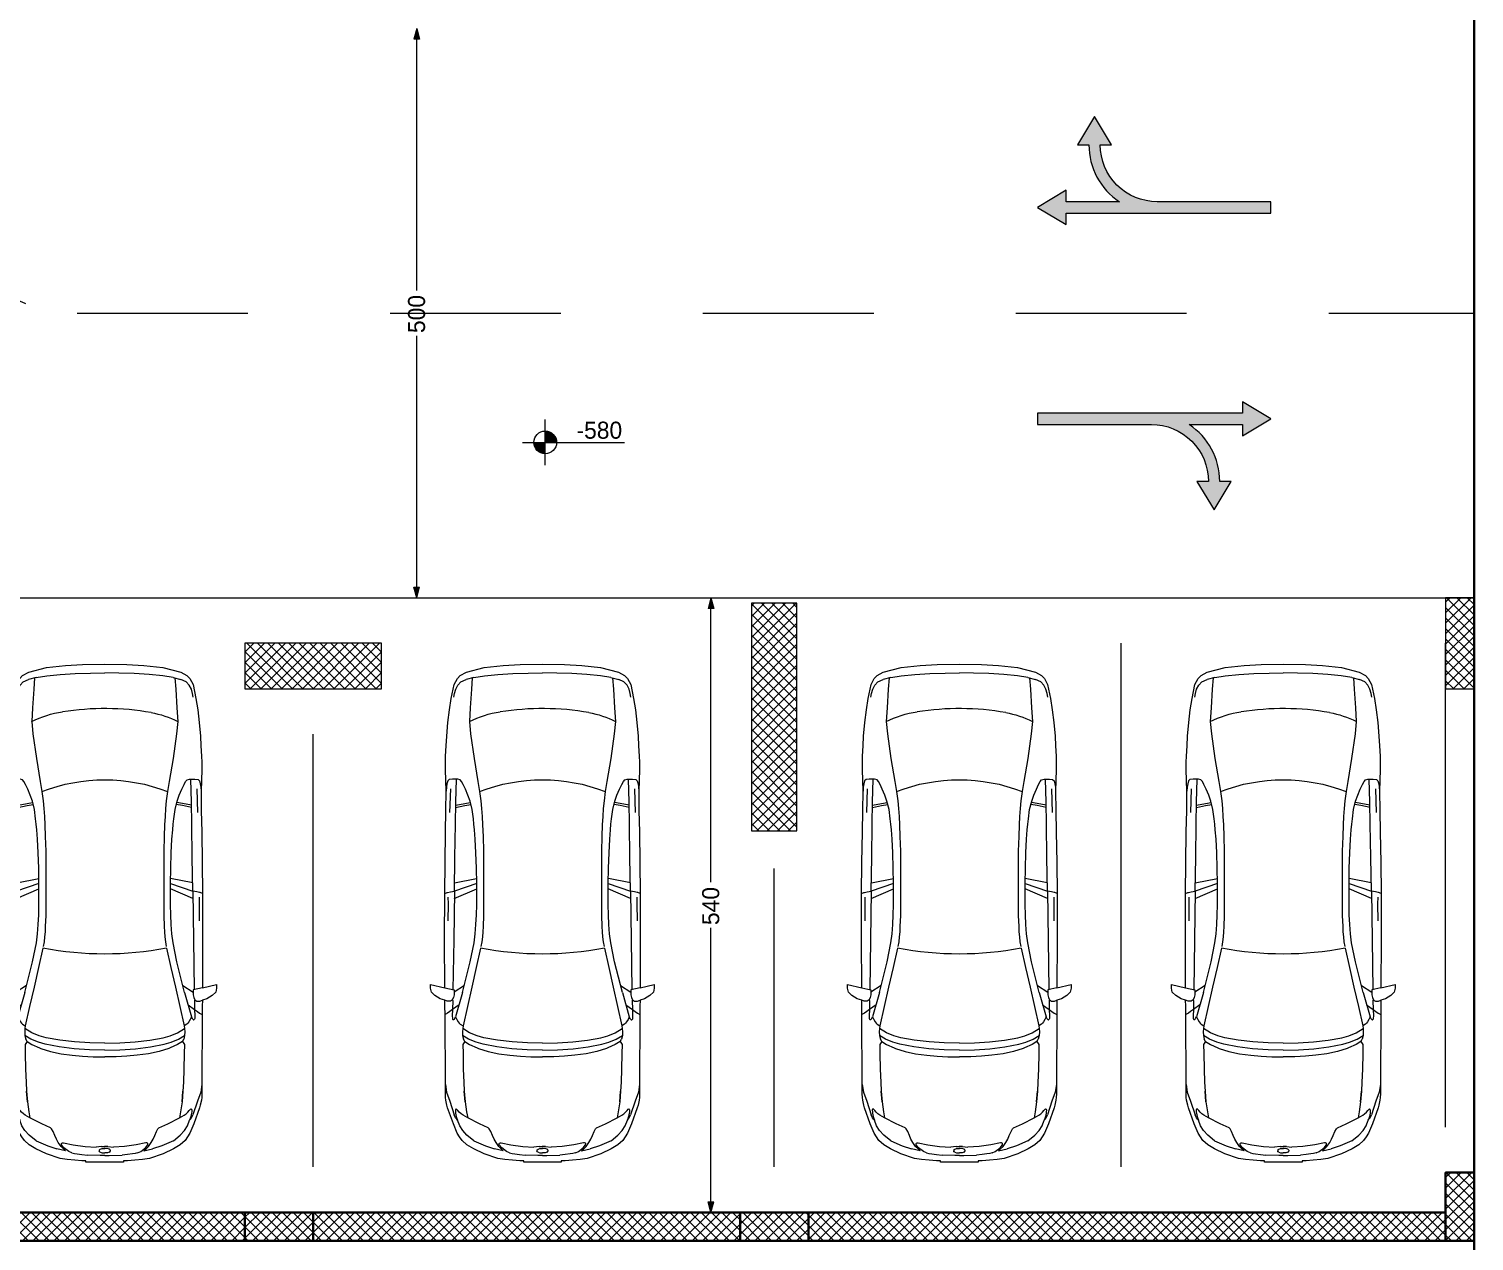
# Model space of a CAD drawing. Header units: millimetres. Extents: x 635850 to 824661, y -5878409 to -5774454.
# Drawn here: x 700891 to 713590, y -5860919 to -5850267 of the extents above; entities that cross this region are included whole.
import ezdxf

# ---------------------------------------------------------------- set-up
doc = ezdxf.new("R2010")
doc.units = ezdxf.units.MM
doc.header["$MEASUREMENT"] = 0
doc.linetypes.add('A - Long Dashed', pattern=[2750, 1500, -1250])
for name, color, linetype, lineweight in [('A - Ndertesa 4 - 2D Drafting_Pen_No__1', 7, 'Continuous', 13), ('A - Ndertesa 4 - Muret_Pen_No__22', 8, 'Continuous', 35), ('A - Ndertesa 4 - Pllaka meskatit_Pen_No__7', 7, 'Continuous', 35), ('A - Ndertesa 4 - Shtyllat_Pen_No__1', 7, 'Continuous', 13), ('A - Ndertesa 4 - Shtyllat_Pen_No__101', 252, 'Continuous', 13), ('A - Ndertesa 4 - Shtyllat_Pen_No__22', 8, 'Continuous', 35), ('Dimensioning - General_Pen_No__101', 252, 'Continuous', 13)]:
    doc.layers.add(name, color=color, linetype=linetype, lineweight=lineweight)
for name, color, linetype, lineweight, true_color in [('A - Ndertesa 4 - 2D Drafting_Pen_No__102', 7, 'Continuous', 13, 0xcccccc), ('A - Ndertesa 4 - 2D Drafting_Pen_No__249', 7, 'Continuous', 13, 0xe8e8e8), ('A - Ndertesa 4 - 2D Drafting_Pen_No__82', 7, 'Continuous', 20, 0xaaaaaa), ('A - Ndertesa 4 - Dimensionimi Bazik_Pen_No__102', 7, 'Continuous', 13, 0xcccccc), ('A - Ndertesa 4 - Dimensionimi Bazik_Pen_No__82', 7, 'Continuous', 20, 0xaaaaaa), ('A - Ndertesa 4 - Muret_Pen_No__82', 7, 'Continuous', 20, 0xaaaaaa), ('A - Ndertesa 4 - Veturat_Pen_No__102', 7, 'Continuous', 13, 0xcccccc), ('A - Ndertesa 4 - Vijat e Bodrumeve_Pen_No__82', 7, 'Continuous', 20, 0xaaaaaa)]:
    doc.layers.add(name, color=color, linetype=linetype, lineweight=lineweight, true_color=true_color)
for name, color, linetype in [('A - Ndertesa 4 - Dimensionimi Bazik', 7, 'Continuous'), ('A - Ndertesa 4 - Muret', 7, 'Continuous'), ('A - Ndertesa 4 - Pllaka meskatit', 7, 'Continuous'), ('A - Ndertesa 4 - Shtyllat', 7, 'Continuous'), ('Dimensioning - General', 7, 'Continuous')]:
    doc.layers.add(name, color=color, linetype=linetype)
doc.styles.add('GENERATED_STYLE_1', font='GOTHIC.TTF')
doc.dimstyles.new('GENERATED_STYLE__1', dxfattribs={"dimtxt": 150, "dimasz": 91.78744, "dimexe": 0.18, "dimexo": 0.0625, "dimgap": 0, "dimtad": 0, "dimdec": 0, "dimlfac": 0.1, "dimzin": 0, "dimdsep": 46, "dimtxsty": 'GENERATED_STYLE_1', "dimblk": 'ARROWHEAD_5', "dimblk1": 'ARROWHEAD_5', "dimblk2": 'ARROWHEAD_5', "dimcen": 0.09, "dimse1": 1, "dimse2": 1, "dimclrd": 256, "dimclre": 256, "dimclrt": 256, "dimadec": 0, "dimazin": 0, "dimtfac": 1, "dimtdec": 4, "dimtmove": 0, "dimatfit": 3, "dimfxl": 0, "dimtolj": 1, "dimtzin": 0, "dimarcsym": 0})
pattern_1 = [(45, (664183.82, -5827429.525), (-45.96194, 45.96194), []), (135, (664183.82, -5827429.525), (45.96194, 45.96194), [])]

# ---------------------------------------------------------------- blocks, each defined once
blk = doc.blocks.new('Slab_1', base_point=(672340, -5833507))
at = {"layer": 'A - Ndertesa 4 - Pllaka meskatit_Pen_No__7', "color": 7, "linetype": 'Continuous', "lineweight": 35, "flags": 128}
blk.add_lwpolyline([(672340, -5833507), (713590, -5830932), (713590, -5861017), (672340, -5861017)], close=True, dxfattribs=at)
blk = doc.blocks.new('Column_2', base_point=(707440, -5856315))
at = {"layer": 'A - Ndertesa 4 - Shtyllat_Pen_No__101', "linetype": 'Continuous', "lineweight": 13}
h = blk.add_hatch(dxfattribs=at)
h.set_pattern_fill('Concrete_Block', color=252, style=0, pattern_type=2)
h.set_pattern_definition(pattern_1)
h.paths.add_polyline_path([(707240, -5857315), (707640, -5857315), (707640, -5855315), (707240, -5855315)])
at = {"layer": 'A - Ndertesa 4 - Shtyllat_Pen_No__1', "color": 7, "linetype": 'Continuous', "lineweight": 13, "flags": 128}
blk.add_lwpolyline([(707240, -5857315), (707640, -5857315), (707640, -5855315), (707240, -5855315)], close=True, dxfattribs=at)
blk = doc.blocks.new('Column_18', base_point=(703389, -5855866))
at = {"layer": 'A - Ndertesa 4 - Shtyllat_Pen_No__101', "linetype": 'Continuous', "lineweight": 13}
h = blk.add_hatch(dxfattribs=at)
h.set_pattern_fill('Concrete_Block', color=252, style=0, pattern_type=2)
h.set_pattern_definition(pattern_1)
h.paths.add_polyline_path([(703989, -5856066), (703989, -5855666), (702789, -5855666), (702789, -5856066)])
at = {"layer": 'A - Ndertesa 4 - Shtyllat_Pen_No__1', "color": 7, "linetype": 'Continuous', "lineweight": 13, "flags": 128}
blk.add_lwpolyline([(703989, -5856066), (703989, -5855666), (702789, -5855666), (702789, -5856066)], close=True, dxfattribs=at)
blk = doc.blocks.new('Wall_138', base_point=(672340, -5860917))
at = {"layer": 'A - Ndertesa 4 - Muret_Pen_No__82', "linetype": 'Continuous', "lineweight": 20, "true_color": 0xaaaaaa}
h = blk.add_hatch(dxfattribs=at)
h.set_pattern_fill('Concrete_Block', color=253, style=0, pattern_type=2)
h.set_pattern_definition(pattern_1)
h.paths.add_polyline_path([(697339, -5860667), (697339, -5860917), (702789, -5860917), (702789, -5860667)])
h = blk.add_hatch(dxfattribs=at)
h.set_pattern_fill('Concrete_Block', color=253, style=0, pattern_type=2)
h.set_pattern_definition(pattern_1)
h.paths.add_polyline_path([(703389, -5860667), (703389, -5860917), (707140, -5860917), (707140, -5860667)])
h = blk.add_hatch(dxfattribs=at)
h.set_pattern_fill('Concrete_Block', color=253, style=0, pattern_type=2)
h.set_pattern_definition(pattern_1)
h.paths.add_polyline_path([(707740, -5860667), (707740, -5860917), (713340, -5860917), (713340, -5860667)])
at = {"layer": 'A - Ndertesa 4 - Muret_Pen_No__22', "color": 8, "linetype": 'Continuous', "lineweight": 35, "flags": 128}
for points in [[(702789, -5860667), (697339, -5860667)], [(707140, -5860667), (703389, -5860667)], [(713340, -5860667), (707740, -5860667)], [(697339, -5860917), (702789, -5860917)], [(703389, -5860917), (707140, -5860917)], [(707740, -5860917), (713340, -5860917)]]:
    blk.add_lwpolyline(points, dxfattribs=at)
blk = doc.blocks.new('Car 05 25_3')
at = {"layer": 'A - Ndertesa 4 - Veturat_Pen_No__102', "color": 254, "linetype": 'Continuous', "lineweight": 13, "true_color": 0xcccccc}
for p, q in [((-627, 772), (-665, 761)), ((-595, 778), (-627, 772)), ((125, 791), (129, 820)), ((126, 744), (125, 791)), ((129, 820), (139, 832)), ((139, 832), (165, 840)), ((165, 840), (195, 844)), ((195, 844), (231, 846)), ((211, 809), (418, 816)), ((522, 765), (327, 762)), ((355, 762), (339, 683)), ((373, 763), (357, 683)), ((814, 769), (522, 765)), ((1109, 774), (814, 769)), ((1036, 773), (997, 579)), ((1042, 578), (1108, 774)), ((1173, 775), (1090, 578)), ((1115, 809), (1109, 774)), ((1109, 774), (1538, 780)), ((1120, 833), (1115, 809)), ((1121, 838), (1120, 836)), ((1120, 836), (1120, 833)), ((1130, 859), (1121, 838)), ((1163, 830), (1220, 829)), ((1220, 829), (1370, 831)), ((1538, 780), (1975, 786)), ((1939, 686), (1996, 777)), ((1958, 858), (1977, 777)), ((1977, 777), (2020, 777)), ((2000, 702), (2214, 763)), ((2020, 777), (2044, 783)), ((2044, 783), (2063, 792)), ((2063, 792), (2070, 800)), ((2069, 788), (2065, 794)), ((2075, 836), (2068, 858)), ((2069, 788), (2148, 790)), ((2070, 800), (2075, 809)), ((2075, 809), (2075, 836)), ((2107, 732), (2148, 790)), ((2148, 790), (2167, 814)), ((2148, 790), (2206, 792)), ((2167, 814), (2182, 834)), ((2182, 834), (2193, 856)), ((2206, 792), (2227, 791)), ((2227, 770), (2214, 763)), ((2214, 763), (2238, 752)), ((2227, 791), (2233, 790)), ((2234, 774), (2227, 770)), ((2233, 790), (2238, 787)), ((2238, 777), (2234, 774)), ((2241, 784), (2238, 787)), ((2238, 777), (2241, 781)), ((2241, 781), (2241, 784)), ((2808, 853), (2877, 843)), ((2877, 843), (2954, 814)), ((2904, 833), (2905, 833)), ((2954, 814), (3076, 775)), ((3022, 758), (3024, 762)), ((3024, 762), (3035, 765)), ((3035, 765), (3047, 764)), ((3047, 764), (3061, 763)), ((3061, 763), (3090, 757)), ((3100, 763), (3076, 775)), ((3114, 753), (3100, 763)), ((-768, 602), (-751, 670)), ((-729, 716), (-751, 670)), ((-701, 743), (-729, 716)), ((-665, 761), (-701, 743)), ((-501, 634), (-383, 642)), ((-383, 642), (-274, 631)), ((327, 762), (125, 756)), ((132, 723), (126, 744)), ((147, 711), (132, 723)), ((171, 697), (147, 711)), ((213, 677), (171, 697)), ((266, 655), (213, 677)), ((319, 636), (266, 655)), ((393, 618), (319, 636)), ((339, 683), (330, 634)), ((357, 683), (347, 629)), ((2000, 702), (1730, 634)), ((1953, 621), (2122, 660)), ((2122, 660), (2294, 698)), ((2238, 752), (2259, 740)), ((2259, 740), (2269, 731)), ((2269, 731), (2279, 722)), ((2279, 722), (2294, 698)), ((2294, 698), (2317, 701)), ((2294, 698), (2294, 698)), ((2317, 701), (2346, 703)), ((2355, 640), (2317, 701)), ((2346, 703), (2379, 702)), ((2380, 575), (2355, 640)), ((2410, 649), (2379, 702)), ((2379, 702), (2411, 694)), ((2436, 583), (2410, 649)), ((2411, 694), (2411, 694)), ((2429, 682), (2411, 694)), ((2429, 682), (2457, 700)), ((2429, 682), (2429, 682)), ((2429, 682), (2457, 640)), ((2457, 700), (2535, 698)), ((2457, 640), (2487, 574)), ((2535, 698), (2535, 698)), ((2535, 698), (2673, 696)), ((2673, 696), (2787, 691)), ((2787, 691), (2868, 687)), ((2868, 687), (2960, 679)), ((2960, 679), (2868, 687)), ((2960, 679), (3047, 666)), ((3024, 754), (3022, 758)), ((3038, 743), (3024, 754)), ((3051, 731), (3038, 743)), ((3047, 666), (3100, 657)), ((3065, 715), (3051, 731)), ((3077, 698), (3065, 715)), ((3100, 657), (3077, 698)), ((3090, 757), (3108, 751)), ((3153, 554), (3100, 657)), ((3108, 751), (3123, 746)), ((3123, 746), (3114, 753)), ((3170, 727), (3123, 746)), ((3212, 701), (3170, 727)), ((3254, 663), (3212, 701)), ((3302, 603), (3254, 663)), ((-783, 510), (-795, 391)), ((-768, 602), (-783, 510)), ((-764, 617), (-666, 624)), ((-666, 624), (-501, 634)), ((-274, 631), (-56, 601)), ((-56, 601), (146, 567)), ((146, 567), (233, 552)), ((233, 552), (315, 541)), ((315, 541), (384, 535)), ((384, 535), (454, 530)), ((475, 607), (393, 618)), ((454, 530), (526, 526)), ((521, 602), (475, 607)), ((570, 597), (521, 602)), ((526, 526), (628, 522)), ((653, 591), (570, 597)), ((628, 522), (757, 518)), ((773, 585), (653, 591)), ((757, 518), (1323, 518)), ((907, 580), (773, 585)), ((1042, 578), (907, 580)), ((1228, 578), (1042, 578)), ((1316, 580), (1228, 578)), ((1403, 584), (1316, 580)), ((1323, 518), (1420, 522)), ((1484, 590), (1403, 584)), ((1420, 522), (1467, 524)), ((1467, 524), (1511, 528)), ((1562, 601), (1484, 590)), ((1511, 528), (1554, 533)), ((1554, 533), (1597, 541)), ((1730, 634), (1562, 601)), ((1597, 541), (1597, 541)), ((1611, 544), (1780, 582)), ((1780, 582), (1953, 621)), ((2397, 514), (2380, 575)), ((2419, 396), (2397, 514)), ((2454, 522), (2436, 583)), ((2478, 401), (2454, 522)), ((2487, 574), (2492, 562)), ((2492, 562), (2518, 477)), ((3190, 476), (3153, 554)), ((3302, 603), (3346, 501)), ((-795, 391), (-802, 259)), ((2434, 266), (2419, 396)), ((2494, 269), (2478, 401)), ((2518, 477), (2538, 384)), ((2538, 384), (2551, 286)), ((3199, 467), (3190, 476)), ((3221, 454), (3199, 467)), ((3256, 439), (3221, 454)), ((3288, 425), (3256, 439)), ((3319, 408), (3288, 425)), ((3353, 384), (3319, 408)), ((3346, 501), (3374, 420)), ((3377, 360), (3353, 384)), ((3391, 344), (3374, 420)), ((-802, 259), (-807, 125)), ((2442, 132), (2434, 266)), ((2503, 133), (2494, 269)), ((2551, 286), (2560, 194)), ((3325, 377), (3321, 370)), ((3321, 370), (3321, 362)), ((3321, 362), (3338, 277)), ((3328, 380), (3325, 377)), ((3338, 379), (3328, 380)), ((3364, 358), (3338, 379)), ((3338, 277), (3352, 173)), ((3397, 316), (3364, 358)), ((3391, 344), (3377, 360)), ((3408, 289), (3397, 316)), ((3408, 289), (3414, 267)), ((3414, 267), (3418, 243)), ((2444, 0), (2442, 132)), ((2506, 0), (2503, 133)), ((2560, 194), (2564, 101)), ((3352, 173), (3358, 76)), ((3418, 243), (3424, 201)), ((3424, 201), (3428, 152)), ((3432, 40), (3428, 152)), ((-807, 125), (-808, 0)), ((-807, -125), (-808, 0)), ((2444, 0), (2442, -132)), ((2564, 101), (2566, 0)), ((2564, -101), (2566, 0)), ((3354, 28), (3358, 76)), ((3354, 28), (3354, -1)), ((3354, -28), (3354, 1)), ((3371, 12), (3370, -1)), ((3371, -12), (3370, 1)), ((3372, 24), (3371, 12)), ((3376, 39), (3372, 24)), ((3382, 47), (3376, 39)), ((3386, 48), (3382, 47)), ((3386, 48), (3394, 48)), ((3399, 47), (3394, 48)), ((3404, 39), (3399, 47)), ((3404, 39), (3408, 24)), ((3408, 24), (3410, 8)), ((3410, 8), (3410, 0)), ((3432, 57), (3432, 57)), ((3432, 0), (3432, 40)), ((3432, 0), (3432, -40)), ((-802, -259), (-807, -125)), ((2506, 0), (2503, -133)), ((2560, -194), (2564, -101)), ((3352, -173), (3358, -76)), ((3354, -28), (3358, -76)), ((3372, -24), (3371, -12)), ((3376, -39), (3372, -24)), ((3382, -47), (3376, -39)), ((3386, -48), (3382, -47)), ((3386, -48), (3394, -48)), ((3399, -47), (3394, -48)), ((3404, -39), (3399, -47)), ((3404, -39), (3408, -24)), ((3408, -24), (3410, -8)), ((3410, -8), (3410, 0)), ((3432, -40), (3428, -152)), ((3432, -57), (3432, -57)), ((2442, -132), (2434, -266)), ((2503, -133), (2494, -269)), ((2551, -286), (2560, -194)), ((3338, -277), (3352, -173)), ((3414, -267), (3418, -243)), ((3418, -243), (3424, -201)), ((3424, -201), (3428, -152)), ((-795, -391), (-802, -259)), ((2434, -266), (2419, -396)), ((2494, -269), (2478, -401)), ((2538, -384), (2551, -286)), ((3321, -362), (3338, -277)), ((3321, -370), (3321, -362)), ((3325, -377), (3321, -370)), ((3328, -380), (3325, -377)), ((3338, -379), (3328, -380)), ((3364, -358), (3338, -379)), ((3377, -360), (3353, -384)), ((3397, -316), (3364, -358)), ((3391, -344), (3374, -420)), ((3391, -344), (3377, -360)), ((3408, -289), (3397, -316)), ((3408, -289), (3414, -267)), ((-783, -510), (-795, -391)), ((2419, -396), (2397, -514)), ((2478, -401), (2454, -522)), ((2492, -562), (2518, -477)), ((2518, -477), (2538, -384)), ((3190, -476), (3153, -554)), ((3199, -467), (3190, -476)), ((3221, -454), (3199, -467)), ((3256, -439), (3221, -454)), ((3288, -425), (3256, -439)), ((3319, -408), (3288, -425)), ((3302, -603), (3346, -501)), ((3353, -384), (3319, -408)), ((3346, -501), (3374, -420)), ((-768, -602), (-783, -510)), ((-768, -602), (-751, -670)), ((-764, -617), (-666, -624)), ((-666, -624), (-501, -634)), ((-501, -634), (-383, -642)), ((-383, -642), (-274, -631)), ((-274, -631), (-56, -601)), ((-56, -601), (146, -567)), ((146, -567), (233, -552)), ((233, -552), (315, -541)), ((315, -541), (384, -535)), ((393, -618), (319, -636)), ((339, -683), (330, -634)), ((357, -683), (347, -629)), ((384, -535), (454, -530)), ((475, -607), (393, -618)), ((454, -530), (526, -526)), ((521, -602), (475, -607)), ((570, -597), (521, -602)), ((526, -526), (628, -522)), ((653, -591), (570, -597)), ((628, -522), (757, -518)), ((773, -585), (653, -591)), ((757, -518), (1323, -518)), ((907, -580), (773, -585)), ((1042, -578), (907, -580)), ((1036, -773), (997, -579)), ((1042, -578), (1108, -774)), ((1228, -578), (1042, -578)), ((1173, -775), (1090, -578)), ((1316, -580), (1228, -578)), ((1403, -584), (1316, -580)), ((1323, -518), (1420, -522)), ((1484, -590), (1403, -584)), ((1420, -522), (1467, -524)), ((1467, -524), (1511, -528)), ((1562, -601), (1484, -590)), ((1511, -528), (1554, -533)), ((1554, -533), (1597, -541)), ((1730, -634), (1562, -601)), ((1597, -541), (1597, -541)), ((1611, -544), (1780, -582)), ((2000, -702), (1730, -634)), ((1780, -582), (1953, -621)), ((1953, -621), (2122, -660)), ((2380, -575), (2355, -640)), ((2397, -514), (2380, -575)), ((2436, -583), (2410, -649)), ((2454, -522), (2436, -583)), ((2457, -640), (2487, -574)), ((2487, -574), (2492, -562)), ((3153, -554), (3100, -657)), ((3302, -603), (3254, -663)), ((-729, -716), (-751, -670)), ((-701, -743), (-729, -716)), ((-665, -761), (-701, -743)), ((-627, -772), (-665, -761)), ((126, -744), (125, -791)), ((327, -762), (125, -756)), ((132, -723), (126, -744)), ((147, -711), (132, -723)), ((171, -697), (147, -711)), ((213, -677), (171, -697)), ((266, -655), (213, -677)), ((319, -636), (266, -655)), ((522, -765), (327, -762)), ((355, -762), (339, -683)), ((373, -763), (357, -683)), ((1939, -686), (1996, -777)), ((2000, -702), (2214, -763)), ((2107, -732), (2148, -790)), ((2122, -660), (2294, -698)), ((2214, -763), (2238, -752)), ((2238, -752), (2259, -740)), ((2259, -740), (2269, -731)), ((2269, -731), (2279, -722)), ((2279, -722), (2294, -698)), ((2294, -698), (2317, -701)), ((2294, -698), (2294, -698)), ((2355, -640), (2317, -701)), ((2317, -701), (2346, -703)), ((2346, -703), (2379, -702)), ((2410, -649), (2379, -702)), ((2379, -702), (2411, -694)), ((2429, -682), (2411, -694)), ((2411, -694), (2411, -694)), ((2429, -682), (2457, -640)), ((2429, -682), (2429, -682)), ((2429, -682), (2457, -700)), ((2457, -700), (2535, -698)), ((2535, -698), (2673, -696)), ((2535, -698), (2535, -698)), ((2673, -696), (2787, -691)), ((2787, -691), (2868, -687)), ((2868, -687), (2960, -679)), ((2960, -679), (2868, -687)), ((2960, -679), (3047, -666)), ((3024, -754), (3022, -758)), ((3022, -758), (3024, -762)), ((3038, -743), (3024, -754)), ((3051, -731), (3038, -743)), ((3047, -666), (3100, -657)), ((3065, -715), (3051, -731)), ((3061, -763), (3090, -757)), ((3077, -698), (3065, -715)), ((3100, -657), (3077, -698)), ((3090, -757), (3108, -751)), ((3114, -753), (3100, -763)), ((3108, -751), (3123, -746)), ((3123, -746), (3114, -753)), ((3170, -727), (3123, -746)), ((3212, -701), (3170, -727)), ((3254, -663), (3212, -701)), ((-595, -778), (-627, -772)), ((125, -791), (129, -820)), ((129, -820), (139, -832)), ((139, -832), (165, -840)), ((165, -840), (195, -844)), ((195, -844), (231, -846)), ((211, -809), (418, -816)), ((814, -769), (522, -765)), ((1109, -774), (814, -769)), ((1109, -774), (1538, -780)), ((1115, -809), (1109, -774)), ((1120, -833), (1115, -809)), ((1120, -836), (1120, -833)), ((1121, -838), (1120, -836)), ((1130, -859), (1121, -838)), ((1163, -830), (1220, -829)), ((1220, -829), (1370, -831)), ((1538, -780), (1975, -786)), ((1958, -858), (1977, -777)), ((1977, -777), (2020, -777)), ((2020, -777), (2044, -783)), ((2044, -783), (2063, -792)), ((2063, -792), (2070, -800)), ((2069, -788), (2065, -794)), ((2075, -836), (2068, -858)), ((2069, -788), (2148, -790)), ((2070, -800), (2075, -809)), ((2075, -809), (2075, -836)), ((2148, -790), (2167, -814)), ((2148, -790), (2206, -792)), ((2167, -814), (2182, -834)), ((2182, -834), (2193, -856)), ((2206, -792), (2227, -791)), ((2227, -770), (2214, -763)), ((2234, -774), (2227, -770)), ((2227, -791), (2233, -790)), ((2233, -790), (2238, -787)), ((2238, -777), (2234, -774)), ((2238, -777), (2241, -781)), ((2241, -784), (2238, -787)), ((2241, -781), (2241, -784)), ((2808, -853), (2877, -843)), ((2877, -843), (2954, -814)), ((2954, -814), (3076, -775)), ((3024, -762), (3035, -765)), ((3035, -765), (3047, -764)), ((3047, -764), (3061, -763)), ((3100, -763), (3076, -775))]:
    blk.add_line(p, q, dxfattribs=at)
at = {"layer": 'A - Ndertesa 4 - Veturat_Pen_No__102', "color": 254, "linetype": 'Continuous', "lineweight": 13, "true_color": 0xcccccc, "flags": 128}
blk.add_lwpolyline([(-483, -817), (-372, -830), (-252, -841), (-168, -845), (-78, -851), (-24, -852), (40, -852), (231, -846), (400, -848), (591, -852), (857, -856), (1130, -859), (1536, -860), (1958, -858), (1929, -983), (1961, -983), (1997, -975), (2027, -945), (2055, -898), (2068, -858), (2120, -857), (2193, -856), (2808, -853), (2856, -853), (2891, -853), (2923, -852), (2945, -849), (2990, -840), (3014, -833), (3154, -783), (3236, -748), (3269, -728), (3299, -706), (3337, -663), (3374, -604), (3418, -513), (3457, -393), (3468, -331), (3474, -264), (3478, -200), (3479, -165), (3490, -165), (3490, 165), (3479, 165), (3478, 200), (3474, 264), (3468, 331), (3457, 393), (3418, 513), (3374, 604), (3337, 663), (3299, 706), (3269, 728), (3236, 748), (3154, 783), (3014, 833), (2990, 840), (2945, 849), (2923, 852), (2891, 853), (2856, 853), (2808, 853), (2193, 856), (2120, 857), (2068, 858), (2055, 898), (2027, 945), (1997, 975), (1961, 983), (1929, 983), (1958, 858), (1536, 860), (1130, 859), (857, 856), (591, 852), (400, 848), (231, 846), (40, 852), (-24, 852), (-78, 851), (-168, 845), (-252, 841), (-372, 830), (-483, 817), (-585, 801), (-706, 776), (-758, 747), (-785, 722), (-815, 668), (-855, 511), (-875, 345), (-883, 195), (-885, 0), (-883, -195), (-875, -345), (-855, -511), (-815, -668), (-785, -722), (-758, -747), (-706, -776), (-585, -801)], close=True, dxfattribs=at)
at = {"layer": 'A - Ndertesa 4 - Veturat_Pen_No__102', "color": 254, "linetype": 'Continuous', "lineweight": 13, "true_color": 0xcccccc}
for centre, radius, start, end in [((493, 218), 973, 154.1545, 170.9117), ((1650, 0), 1520, 158.6992, 201.3008), ((-1245, 0), 2907, 349.2142, 10.7858), ((1856, -2), 2354, 170.8804, 189.9223), ((493, -218), 973, 191.2305, 205.8455)]:
    blk.add_arc(centre, radius, start, end, dxfattribs=at)
blk = doc.blocks.new('*D1489', base_point=(664184, -5827430))
at = {"layer": 'A - Ndertesa 4 - Dimensionimi Bazik_Pen_No__102', "linetype": 'Continuous', "lineweight": 13, "true_color": 0xcccccc}
for points in [[(706884, -5855266), (706859, -5855359), (706909, -5855359)], [(706884, -5860667), (706909, -5860573), (706859, -5860573)]]:
    blk.add_hatch(color=254, dxfattribs=at).paths.add_polyline_path(points)
at = {"layer": 'A - Ndertesa 4 - Dimensionimi Bazik_Pen_No__102', "color": 254, "linetype": 'Continuous', "lineweight": 13, "true_color": 0xcccccc}
for p, q in [((706884, -5855266), (706859, -5855359)), ((706884, -5855266), (706909, -5855359)), ((706909, -5855359), (706859, -5855359)), ((706884, -5857766), (706884, -5855359)), ((706884, -5860573), (706884, -5858166)), ((706859, -5860573), (706909, -5860573)), ((706884, -5860667), (706859, -5860573)), ((706884, -5860667), (706909, -5860573))]:
    blk.add_line(p, q, dxfattribs=at)
at = {"layer": 'A - Ndertesa 4 - Dimensionimi Bazik_Pen_No__82', "color": 253, "lineweight": 20, "true_color": 0xaaaaaa, "insert": (706959, -5858142), "char_height": 150, "attachment_point": 7, "rotation": 90, "style": 'GENERATED_STYLE_1'}
blk.add_mtext('\\A1;{\\pql;\\fCentury Gothic|b0|i0|c0|p34;540}', dxfattribs=at)
blk = doc.blocks.new('ARROWHEAD_5')
at = {"linetype": 'Continuous', "lineweight": 0}
blk.add_hatch(color=0, dxfattribs=at).paths.add_polyline_path([(-1, 0.2679), (0, 0), (-1, -0.2679)])
at = {"color": 0, "linetype": 'Continuous', "lineweight": 0}
blk.add_line((0, 0), (-1, 0), dxfattribs=at)
blk = doc.blocks.new('*D1512', base_point=(664184, -5827430))
at = {"layer": 'A - Ndertesa 4 - Dimensionimi Bazik_Pen_No__102', "linetype": 'Continuous', "lineweight": 13, "true_color": 0xcccccc}
for points in [[(704299, -5850264), (704274, -5850357), (704324, -5850357)], [(704299, -5855266), (704324, -5855172), (704274, -5855172)]]:
    blk.add_hatch(color=254, dxfattribs=at).paths.add_polyline_path(points)
at = {"layer": 'A - Ndertesa 4 - Dimensionimi Bazik_Pen_No__102', "color": 254, "linetype": 'Continuous', "lineweight": 13, "true_color": 0xcccccc}
for p, q in [((704299, -5850264), (704274, -5850357)), ((704299, -5850264), (704324, -5850357)), ((704324, -5850357), (704274, -5850357)), ((704299, -5852565), (704299, -5850357)), ((704299, -5855172), (704299, -5852964)), ((704274, -5855172), (704324, -5855172)), ((704299, -5855266), (704274, -5855172)), ((704299, -5855266), (704324, -5855172))]:
    blk.add_line(p, q, dxfattribs=at)
at = {"layer": 'A - Ndertesa 4 - Dimensionimi Bazik_Pen_No__82', "color": 253, "lineweight": 20, "true_color": 0xaaaaaa, "insert": (704374, -5852940), "char_height": 150, "attachment_point": 7, "rotation": 90, "style": 'GENERATED_STYLE_1'}
blk.add_mtext('\\A1;{\\pql;\\fCentury Gothic|b0|i0|c0|p34;500}', dxfattribs=at)
blk = doc.blocks.new('Level Dimension_3', base_point=(705427, -5853901))
at = {"layer": 'Dimensioning - General_Pen_No__101', "linetype": 'Continuous', "lineweight": 13}
for points in [[(705427, -5853901), (705527, -5853901), (705520, -5853862), (705498, -5853830), (705466, -5853808), (705427, -5853801)], [(705427, -5853901), (705327, -5853901), (705335, -5853939), (705357, -5853971), (705389, -5853993), (705427, -5854001)]]:
    blk.add_hatch(color=252, dxfattribs=at).paths.add_polyline_path(points)
at = {"layer": 'Dimensioning - General_Pen_No__101', "color": 252, "linetype": 'Continuous', "lineweight": 13}
for p, q in [((705427, -5854101), (705427, -5853701)), ((705227, -5853901), (706125, -5853901))]:
    blk.add_line(p, q, dxfattribs=at)
blk.add_circle((705427, -5853901), 100, dxfattribs=at)
at = {"layer": 'Dimensioning - General_Pen_No__101', "color": 252, "lineweight": 13, "insert": (705702, -5853871), "char_height": 150, "attachment_point": 7, "style": 'GENERATED_STYLE_1'}
blk.add_mtext('\\A1;{\\pql;\\fCentury Gothic|b0|i0|c0|p34;-580}', dxfattribs=at)
blk = doc.blocks.new('Column_480', base_point=(713465, -5855666))
at = {"layer": 'A - Ndertesa 4 - Shtyllat_Pen_No__101', "linetype": 'Continuous', "lineweight": 13}
h = blk.add_hatch(dxfattribs=at)
h.set_pattern_fill('Concrete_Block', color=252, style=0, pattern_type=2)
h.set_pattern_definition(pattern_1)
h.paths.add_polyline_path([(713590, -5856066), (713590, -5855266), (713340, -5855266), (713340, -5856066)])
at = {"layer": 'A - Ndertesa 4 - Shtyllat_Pen_No__1', "color": 7, "linetype": 'Continuous', "lineweight": 13, "flags": 128}
blk.add_lwpolyline([(713590, -5856066), (713590, -5855266), (713340, -5855266), (713340, -5856066)], close=True, dxfattribs=at)
blk = doc.blocks.new('Column_499', base_point=(703089, -5860792))
at = {"layer": 'A - Ndertesa 4 - Shtyllat_Pen_No__101', "linetype": 'Continuous', "lineweight": 13}
h = blk.add_hatch(dxfattribs=at)
h.set_pattern_fill('Concrete_Block', color=252, style=0, pattern_type=2)
h.set_pattern_definition(pattern_1)
h.paths.add_polyline_path([(703389, -5860667), (702789, -5860667), (702789, -5860917), (703389, -5860917)])
at = {"layer": 'A - Ndertesa 4 - Shtyllat_Pen_No__22', "color": 8, "linetype": 'Continuous', "lineweight": 35, "flags": 128}
blk.add_lwpolyline([(703389, -5860667), (702789, -5860667), (702789, -5860917), (703389, -5860917)], close=True, dxfattribs=at)
blk = doc.blocks.new('Column_500', base_point=(707440, -5860792))
at = {"layer": 'A - Ndertesa 4 - Shtyllat_Pen_No__101', "linetype": 'Continuous', "lineweight": 13}
h = blk.add_hatch(dxfattribs=at)
h.set_pattern_fill('Concrete_Block', color=252, style=0, pattern_type=2)
h.set_pattern_definition(pattern_1)
h.paths.add_polyline_path([(707740, -5860667), (707140, -5860667), (707140, -5860917), (707740, -5860917)])
at = {"layer": 'A - Ndertesa 4 - Shtyllat_Pen_No__22', "color": 8, "linetype": 'Continuous', "lineweight": 35, "flags": 128}
blk.add_lwpolyline([(707740, -5860667), (707140, -5860667), (707140, -5860917), (707740, -5860917)], close=True, dxfattribs=at)
blk = doc.blocks.new('Column_501', base_point=(713465, -5860617))
at = {"layer": 'A - Ndertesa 4 - Shtyllat_Pen_No__101', "linetype": 'Continuous', "lineweight": 13}
h = blk.add_hatch(dxfattribs=at)
h.set_pattern_fill('Concrete_Block', color=252, style=0, pattern_type=2)
h.set_pattern_definition(pattern_1)
h.paths.add_polyline_path([(713590, -5860917), (713590, -5860317), (713340, -5860317), (713340, -5860917)])
at = {"layer": 'A - Ndertesa 4 - Shtyllat_Pen_No__22', "color": 8, "linetype": 'Continuous', "lineweight": 35, "flags": 128}
blk.add_lwpolyline([(713590, -5860917), (713590, -5860317), (713340, -5860317), (713340, -5860917)], close=True, dxfattribs=at)

msp = doc.modelspace()

# ---------------------------------------------------------------- hatches: boundary and pattern name
at = {"layer": 'A - Ndertesa 4 - 2D Drafting_Pen_No__1', "linetype": 'Continuous', "lineweight": 0, "true_color": 0xffffff}
for points in [[(710804.9, -5851785.7, -0.4142136), (710304.9, -5851285.7), (710404.9, -5851285.7), (710254.9, -5851035.7), (710104.9, -5851285.7), (710204.9, -5851285.7, 0.2513807), (710473.2, -5851785.7), (710004.9, -5851785.7), (710004.9, -5851685.7), (709754.9, -5851835.7), (710004.9, -5851985.7), (710004.9, -5851885.7), (711804.9, -5851885.7), (711804.9, -5851785.7)], [(710754.9, -5853743.7, -0.4142136), (711254.9, -5854243.7), (711154.9, -5854243.7), (711304.9, -5854493.7), (711454.9, -5854243.7), (711354.9, -5854243.7, 0.2513807), (711086.5, -5853743.7), (711554.9, -5853743.7), (711554.9, -5853843.7), (711804.9, -5853693.7), (711554.9, -5853543.7), (711554.9, -5853643.7), (709754.9, -5853643.7), (709754.9, -5853743.7)]]:
    msp.add_hatch(color=7, dxfattribs=at).paths.add_polyline_path(points)

# ---------------------------------------------------------------- linework, layer by layer
at = {"layer": 'A - Ndertesa 4 - 2D Drafting_Pen_No__102', "color": 254, "linetype": 'Continuous', "lineweight": 13, "true_color": 0xcccccc, "flags": 128}
for points in [[(710804.9, -5851785.7, -0.4142136), (710304.9, -5851285.7), (710404.9, -5851285.7), (710254.9, -5851035.7), (710104.9, -5851285.7), (710204.9, -5851285.7, 0.2513807), (710473.2, -5851785.7), (710004.9, -5851785.7), (710004.9, -5851685.7), (709754.9, -5851835.7), (710004.9, -5851985.7), (710004.9, -5851885.7), (711804.9, -5851885.7), (711804.9, -5851785.7)], [(710754.9, -5853743.7, -0.4142136), (711254.9, -5854243.7), (711154.9, -5854243.7), (711304.9, -5854493.7), (711454.9, -5854243.7), (711354.9, -5854243.7, 0.2513807), (711086.5, -5853743.7), (711554.9, -5853743.7), (711554.9, -5853843.7), (711804.9, -5853693.7), (711554.9, -5853543.7), (711554.9, -5853643.7), (709754.9, -5853643.7), (709754.9, -5853743.7)]]:
    msp.add_lwpolyline(points, format="xyb", close=True, dxfattribs=at)
msp.add_lwpolyline([(707439.8, -5860266.5), (707439.8, -5857643.9)], dxfattribs=at)
at = {"layer": 'A - Ndertesa 4 - 2D Drafting_Pen_No__249', "color": 254, "linetype": 'A - Long Dashed', "lineweight": 13, "true_color": 0xe8e8e8, "flags": 128}
msp.add_lwpolyline([(701314, -5852764.7), (713589.8, -5852764.7)], dxfattribs=at)
at = {"layer": 'A - Ndertesa 4 - 2D Drafting_Pen_No__249', "color": 254, "linetype": 'A - Long Dashed', "lineweight": 13, "true_color": 0xe8e8e8}
msp.add_arc((701314, -5851514.7), 1250, 180, 270, dxfattribs=at)
at = {"layer": 'A - Ndertesa 4 - 2D Drafting_Pen_No__82', "color": 253, "linetype": 'Continuous', "lineweight": 20, "true_color": 0xaaaaaa, "flags": 128}
for points in [[(710489.8, -5860266.5), (710489.8, -5855665.5)], [(713339.8, -5859916.5), (713339.8, -5855665.5)], [(703389, -5860266.5), (703389, -5856465.5)], [(707439.8, -5860266.5), (707439.8, -5857714.7)]]:
    msp.add_lwpolyline(points, dxfattribs=at)
at = {"layer": 'A - Ndertesa 4 - Vijat e Bodrumeve_Pen_No__82', "color": 253, "linetype": 'Continuous', "lineweight": 20, "true_color": 0xaaaaaa, "flags": 128}
msp.add_lwpolyline([(673983.8, -5855265.5), (713589.8, -5855265.5)], dxfattribs=at)

# ---------------------------------------------------------------- block references
at = {"layer": 'A - Ndertesa 4 - Muret', "color": 8, "lineweight": 35}
msp.add_blockref('Wall_138', (672339.8, -5860916.5), dxfattribs=at)
at = {"layer": 'A - Ndertesa 4 - Pllaka meskatit', "color": 7, "linetype": 'Continuous', "lineweight": 35}
msp.add_blockref('Slab_1', (672339.8, -5833507), dxfattribs=at)
at = {"layer": 'A - Ndertesa 4 - Shtyllat', "color": 7, "lineweight": 13}
for name, p in [('Column_2', (707439.8, -5856314.7)), ('Column_480', (713464.8, -5855665.5)), ('Column_18', (703389, -5855865.5))]:
    msp.add_blockref(name, p, dxfattribs=at)
at = {"layer": 'A - Ndertesa 4 - Shtyllat', "color": 8, "lineweight": 35}
for name, p in [('Column_501', (713464.8, -5860616.5)), ('Column_499', (703089, -5860791.5)), ('Column_500', (707439.8, -5860791.5))]:
    msp.add_blockref(name, p, dxfattribs=at)
at = {"layer": 'A - Ndertesa 4 - Veturat_Pen_No__102', "color": 254, "linetype": 'Continuous', "lineweight": 13, "true_color": 0xcccccc, "xscale": -1, "zscale": 1000, "rotation": 89.99999999999999}
for p in [(701557.2, -5856734.8), (705403.4, -5856734.8), (709066.6, -5856734.8), (711913, -5856734.8)]:
    msp.add_blockref('Car 05 25_3', p, dxfattribs=at)
at = {"layer": 'Dimensioning - General', "color": 252, "lineweight": 13}
msp.add_blockref('Level Dimension_3', (705427.5, -5853900.6), dxfattribs=at)

# ---------------------------------------------------------------- dimensions: what is measured, and where the dimension line sits
at = {"layer": 'A - Ndertesa 4 - Dimensionimi Bazik', "color": 254, "linetype": 'Continuous', "lineweight": 13, "true_color": 0xcccccc}
for base, p1, p2, picture, middle in [((704298.7, -5850263.8), (707506.1, -5855265.5), (704365, -5850263.8), '*D1512', (704298.7, -5852768.9)), ((706884, -5855265.5), (707439.8, -5860666.5), (672339.8, -5855265.5), '*D1489', (706884, -5857970.3))]:
    dim = msp.add_linear_dim(base=base, p1=p1, p2=p2, angle=90, dimstyle='GENERATED_STYLE__1', dxfattribs=at)
    dim.commit()
    dim.dimension.update_dxf_attribs({"geometry": picture, "text_midpoint": middle, "dimtype": 160, "text_rotation": 90})

doc.saveas('drawing.dxf')
